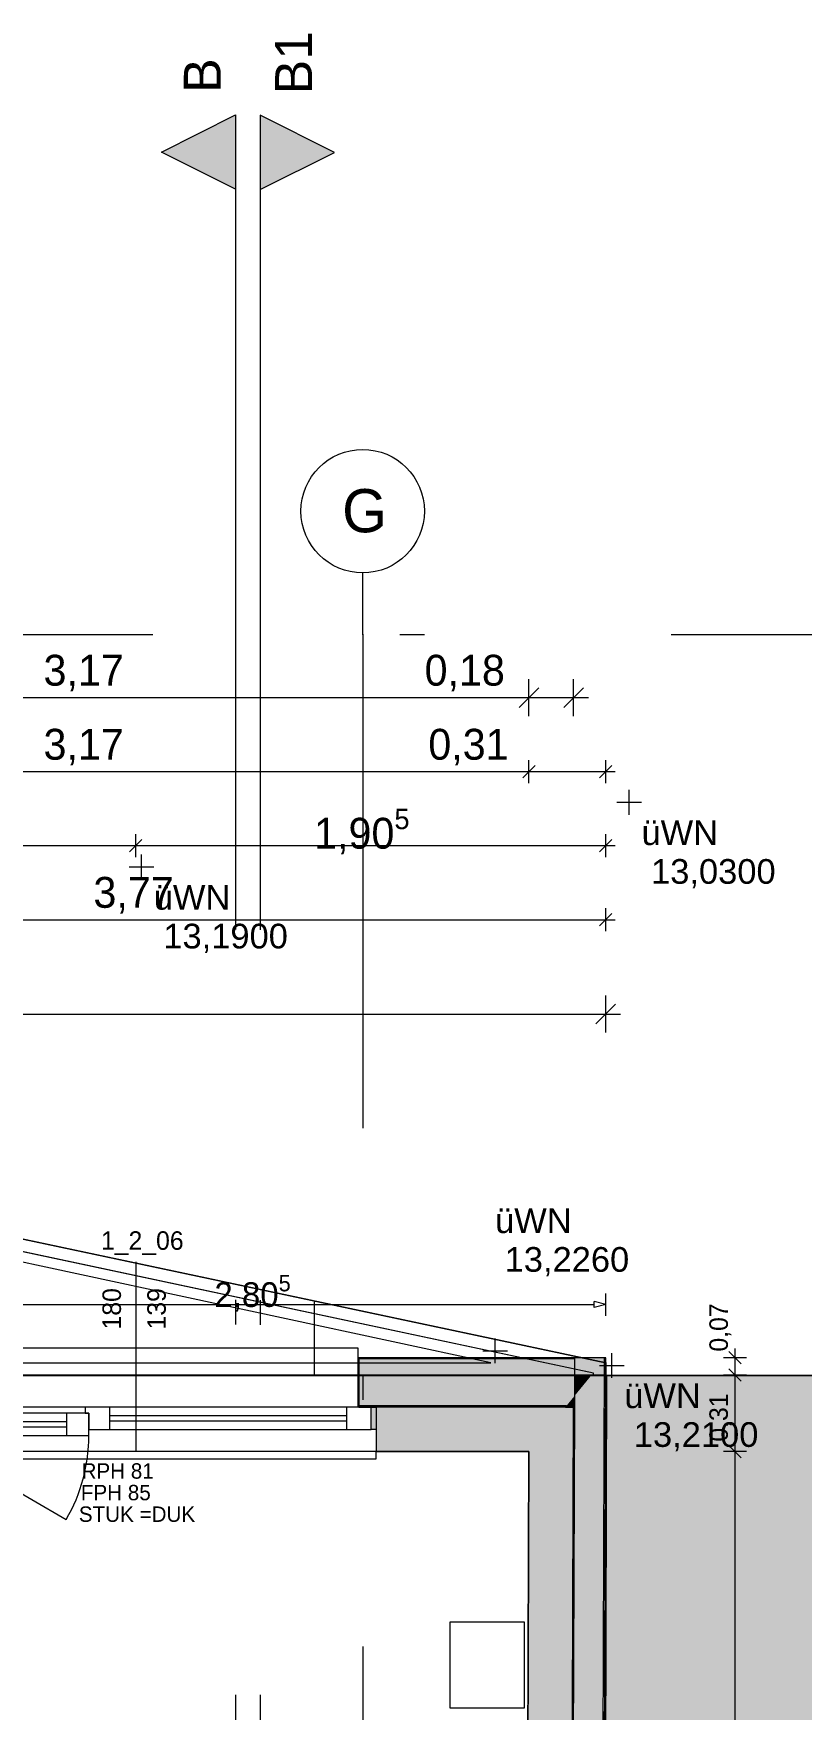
# Model space of a CAD drawing. Header units: metres. Extents: x -4 to 206, y -18 to 45.
# Drawn here: x 16.67 to 19.78, y -1.35 to 5.44 of the extents above; entities that cross this region are included whole.
import ezdxf

# ---------------------------------------------------------------- set-up
doc = ezdxf.new("R2010")
doc.units = ezdxf.units.M
doc.header["$MEASUREMENT"] = 0
for name, pattern in [('Achse', [0.004, 0.002, -0.001, 0, -0.001]), ('Baufluchtlinie', [0.013, 0.008, -0.005]), ('Grenzlinie', [0.008, 0.003, -0.005]), ('Schnittlinie', [0.006, 0.003, -0.0015, 0, -0.0015]), ('Strichlinie eng', [0.002, 0.0015, -0.0005])]:
    doc.linetypes.add(name, pattern=pattern)
for name, color, linetype in [('2._2.Stock PP STG1_4_000 Achsraster', 7, 'Continuous'), ('2._2.Stock PP STG1_4_110 Wand Aussen', 7, 'Continuous'), ('2._2.Stock PP STG1_4_165 Fassadengestaltung Bänder', 7, 'Continuous'), ('2._2.Stock PP STG1_4_210 Decke', 7, 'Continuous'), ('2._2.Stock PP STG1_4_220 Bodenaufbau', 7, 'Continuous'), ('2._2.Stock PP STG1_4_510 Möblierung', 7, 'Continuous'), ('2._2.Stock PP STG1_4_725 Nachbarbebauung', 7, 'Continuous'), ('2._2.Stock PP STG1_4_851 Marker Schnitt', 7, 'Continuous'), ('2._2.Stock PP STG1_4_880 Dokumentation Brandschutzplan', 7, 'Continuous'), ('2._2.Stock PP STG1_4_910 Allgemein Lageplan Höhen', 7, 'Continuous'), ('2._2.Stock PP STG1_4_950 Polierplan Bemaßung', 7, 'Continuous'), ('2._2.Stock PP STG1_4_970 Brandschutz', 7, 'Continuous'), ('2._2.Stock PP STG1_4_Neubau_840 Baulinien', 7, 'Continuous')]:
    doc.layers.add(name, color=color, linetype=linetype)
doc.styles.add('ERSTELLTER_STIL_1', font='arial.ttf')
doc.styles.add('ERSTELLTER_STIL_2', font='')
doc.styles.get('ERSTELLTER_STIL_2').set_extended_font_data('Eurostile')
doc.linetypes.add('Grenze Grundstück', pattern='A,0,[1,415_260415_PP_VA_1_5 2 St1.Shx,S=0.00031746,R=0,X=0,Y=0],-0.04,0', length=0.04)

msp = doc.modelspace()

# ---------------------------------------------------------------- hatches: boundary and pattern name
at = {"layer": '2._2.Stock PP STG1_4_110 Wand Aussen', "linetype": 'Continuous', "lineweight": 13, "true_color": 0xff6400}
for points in [[(18.8602, 0.065), (18.9802, 0.065), (18.9803, 0.07), (18.8603, 0.07)], [(18.8602, 0.065), (17.985, 0.065), (17.985, 0), (18.86, 0)], [(18.86, 0), (17.985, 0), (17.985, -0.125), (18.8255, -0.125), (18.8598, -0.0832)], [(18.9298, -15.0639), (18.9802, 0.0639), (18.8598, -0.0832), (18.8103, -14.9168)], [(18.8598, -0.0832), (18.9279, 0), (18.86, 0)], [(18.86, 0), (18.9279, 0), (18.9802, 0.0639), (18.9802, 0.065), (18.8602, 0.065)], [(18.035, -0.13), (18.035, -0.22), (18.055, -0.22), (18.055, -0.13)], [(18.8546, -0.125), (18.8547, -0.0894), (18.8255, -0.125)], [(18.8596, -0.125), (18.8598, -0.0832), (18.8547, -0.0894), (18.8546, -0.125)]]:
    msp.add_hatch(color=30, dxfattribs=at).paths.add_polyline_path(points)
at = {"layer": '2._2.Stock PP STG1_4_110 Wand Aussen', "linetype": 'Continuous', "lineweight": 0, "true_color": 0x373737}
for points in [[(17.985, -0.13), (18.8214, -0.13), (18.8255, -0.125), (17.985, -0.125)], [(18.8546, -0.13), (18.8055, -14.87), (18.8105, -14.87), (18.8596, -0.13)], [(18.8255, -0.125), (18.8214, -0.13), (18.8546, -0.13), (18.8546, -0.125)], [(18.8546, -0.125), (18.8546, -0.13), (18.8596, -0.13), (18.8596, -0.125)]]:
    msp.add_hatch(color=250, dxfattribs=at).paths.add_polyline_path(points)
at = {"layer": '2._2.Stock PP STG1_4_110 Wand Aussen', "linetype": 'Continuous', "lineweight": 13, "true_color": 0x3f7f02}
for points in [[(18.055, -0.13), (18.055, -0.22), (18.055, -0.31), (18.674, -0.31), (18.6746, -0.13)], [(18.674, -0.31), (18.8214, -0.13), (18.6746, -0.13)], [(18.674, -0.31), (18.854, -0.31), (18.8546, -0.13), (18.8214, -0.13)], [(18.6261, -14.69), (18.8061, -14.69), (18.854, -0.31), (18.674, -0.31)]]:
    msp.add_hatch(color=76, dxfattribs=at).paths.add_polyline_path(points)
at = {"layer": '2._2.Stock PP STG1_4_725 Nachbarbebauung', "linetype": 'Continuous', "lineweight": 0, "true_color": 0x1f1f1f}
msp.add_hatch(color=250, dxfattribs=at).paths.add_polyline_path([(18.9876, -0.0005), (18.958, -11.4452), (23.9775, -11.4875), (23.9775, -0.0046)])
at = {"layer": '2._2.Stock PP STG1_4_851 Marker Schnitt', "linetype": 'Continuous', "lineweight": 0, "true_color": 0x000000}
for points in [[(17.4851, 5.105), (17.1851, 4.955), (17.4851, 4.805)], [(17.5851, 5.1037), (17.5851, 4.8037), (17.8851, 4.9537)]]:
    msp.add_hatch(color=18, dxfattribs=at).paths.add_polyline_path(points)

# ---------------------------------------------------------------- linework, layer by layer
at = {"layer": '2._2.Stock PP STG1_4_000 Achsraster', "color": 5, "linetype": 'Achse', "lineweight": 0, "ltscale": 1000}
for p, q in [((18, 3), (18, 3.25)), ((-1.25, 3), (21, 3)), ((18, 3), (18, -18)), ((-1.5, 0), (21, 0))]:
    msp.add_line(p, q, dxfattribs=at)
at = {"layer": '2._2.Stock PP STG1_4_000 Achsraster', "color": 5, "linetype": 'Continuous', "lineweight": 0, "ltscale": 1000}
msp.add_circle((18, 3.5), 0.25, dxfattribs=at)
at = {"layer": '2._2.Stock PP STG1_4_000 Achsraster', "color": 5, "linetype": 'Achse', "lineweight": 0, "ltscale": 1000}
msp.add_point((18, 3), dxfattribs=at)
msp.add_point((18, 3), dxfattribs=at)
at = {"layer": '2._2.Stock PP STG1_4_110 Wand Aussen', "color": 7, "linetype": 'Continuous', "lineweight": 13, "ltscale": 1000}
for p, q in [((17.08, 0.4591), (17.08, -0.31)), ((16.18, 0.11), (17.98, 0.11)), ((17.98, 0.11), (17.98, 0.07)), ((17.98, 0.07), (17.98, 0.065)), ((17.985, 0.07), (17.98, 0.07)), ((17.98, 0.07), (17.98, 0.065)), ((18.8602, 0.065), (18.8603, 0.07)), ((18.8602, 0.065), (18.8603, 0.07)), ((18.9802, 0.065), (18.9803, 0.07)), ((17.98, 0.065), (17.98, 0)), ((17.98, 0.065), (17.98, 0)), ((18.8602, 0.065), (17.985, 0.065)), ((17.985, 0.065), (17.985, -0.13)), ((18.86, 0), (18.8602, 0.065)), ((18.86, 0), (18.8602, 0.065)), ((18.9298, -15.0639), (18.9802, 0.0639)), ((18.9802, 0.0639), (18.9802, 0.065)), ((17.98, 0), (17.98, -0.125)), ((17.98, 0), (17.98, -0.125)), ((18.8598, -0.0832), (18.86, 0)), ((18.8598, -0.0832), (18.86, 0)), ((16.875, -0.13), (16.225, -0.13)), ((16.925, -0.13), (16.875, -0.13)), ((16.875, -0.13), (16.875, -0.155)), ((16.975, -0.13), (16.925, -0.13)), ((17.935, -0.13), (16.975, -0.13)), ((16.975, -0.22), (16.975, -0.13)), ((18.035, -0.13), (17.935, -0.13)), ((17.935, -0.13), (17.935, -0.22)), ((17.98, -0.125), (17.98, -0.13)), ((17.98, -0.125), (17.98, -0.13)), ((17.985, -0.13), (17.98, -0.13)), ((17.985, -0.13), (17.98, -0.13)), ((17.985, -0.13), (17.98, -0.13)), ((18.8255, -0.125), (17.985, -0.125)), ((17.985, -0.13), (18.055, -0.13)), ((17.985, -0.13), (18.055, -0.13)), ((17.985, -0.13), (18.055, -0.13)), ((18.035, -0.22), (18.035, -0.13)), ((18.8105, -14.87), (18.8596, -0.13)), ((18.8255, -0.125), (18.8546, -0.125)), ((18.8546, -0.125), (18.8596, -0.125)), ((18.8546, -0.125), (18.8596, -0.125)), ((18.8596, -0.125), (18.8598, -0.0832)), ((18.8596, -0.125), (18.8598, -0.0832)), ((18.8596, -0.13), (18.8596, -0.125)), ((16.8, -0.155), (16.3, -0.155)), ((16.8, -0.19), (16.3, -0.19)), ((16.8, -0.155), (16.8, -0.245)), ((16.89, -0.155), (16.8, -0.155)), ((16.875, -0.155), (16.89, -0.155)), ((16.89, -0.155), (16.89, -0.22)), ((16.89, -0.245), (16.89, -0.155)), ((17.935, -0.165), (16.975, -0.165)), ((16.975, -0.185), (17.935, -0.185)), ((16.3, -0.21), (16.8, -0.21)), ((16.3, -0.245), (16.8, -0.245)), ((16.8, -0.245), (16.89, -0.245)), ((16.89, -0.22), (16.925, -0.22)), ((16.925, -0.22), (16.975, -0.22)), ((16.975, -0.22), (17.935, -0.22)), ((17.935, -0.22), (18.035, -0.22)), ((18.055, -0.34), (18.055, -0.31)), ((16.105, -0.34), (18.055, -0.34))]:
    msp.add_line(p, q, dxfattribs=at)
at = {"layer": '2._2.Stock PP STG1_4_110 Wand Aussen', "color": 1, "linetype": 'Baufluchtlinie', "lineweight": 0, "ltscale": 1000}
msp.add_line((18.86, 0), (17.985, 0), dxfattribs=at)
at = {"layer": '2._2.Stock PP STG1_4_110 Wand Aussen', "color": 7, "linetype": 'Continuous', "lineweight": 18, "ltscale": 1000}
for p, q in [((18.6746, -0.13), (18.055, -0.13)), ((18.055, -0.13), (18.055, -0.22)), ((18.055, -0.13), (18.055, -0.22)), ((18.055, -0.13), (18.055, -0.22)), ((18.8214, -0.13), (18.6746, -0.13)), ((18.8214, -0.13), (18.6746, -0.13)), ((18.8214, -0.13), (18.8546, -0.13)), ((18.8214, -0.13), (18.8546, -0.13)), ((18.854, -0.31), (18.8546, -0.13)), ((18.055, -0.22), (18.055, -0.31)), ((18.055, -0.22), (18.055, -0.31)), ((18.8061, -14.69), (18.854, -0.31))]:
    msp.add_line(p, q, dxfattribs=at)
at = {"layer": '2._2.Stock PP STG1_4_110 Wand Aussen', "color": 8, "linetype": 'Strichlinie eng', "lineweight": 0, "ltscale": 1000}
msp.add_line((16.21, -0.245), (16.7989, -0.585), dxfattribs=at)
at = {"layer": '2._2.Stock PP STG1_4_110 Wand Aussen', "color": 7, "linetype": 'Continuous', "lineweight": 13, "ltscale": 1000, "flags": 128}
for points in [[(18.8603, 0.07), (17.985, 0.07)], [(18.9803, 0.07), (18.8603, 0.07)], [(18.9348, -15.07), (18.9853, 0.07)], [(18.9853, 0.07), (18.9803, 0.07)]]:
    msp.add_lwpolyline(points, dxfattribs=at)
msp.add_lwpolyline([(18.035, -0.13), (18.055, -0.13), (18.055, -0.22), (18.035, -0.22)], close=True, dxfattribs=at)
at = {"layer": '2._2.Stock PP STG1_4_110 Wand Aussen', "color": 7, "linetype": 'Continuous', "lineweight": 18, "ltscale": 1000, "flags": 128}
for points in [[(18.055, -0.31), (18.674, -0.31)], [(18.674, -0.31), (18.6549, -6.045)]]:
    msp.add_lwpolyline(points, dxfattribs=at)
at = {"layer": '2._2.Stock PP STG1_4_110 Wand Aussen', "color": 8, "linetype": 'Strichlinie eng', "lineweight": 0, "ltscale": 1000}
msp.add_arc((16.21, -0.245), 0.68, 330, 0, dxfattribs=at)
at = {"layer": '2._2.Stock PP STG1_4_165 Fassadengestaltung Bänder', "color": 7, "linetype": 'Continuous', "lineweight": 13, "ltscale": 1000, "flags": 128}
for points in [[(0, 0), (0, 0.0617), (3.72, 0.85), (5.89, 0.85), (13.09, 0.85), (15.21, 0.85), (18.985, 0.05), (18.985, 0), (18.935, 0), (18.935, 0.0074), (15.21, 0.8), (3.72, 0.8)], [(15.98, 0.6362), (15.98, 0), (18.935, 0), (18.935, 0.0074)], [(16.03, 0.05), (18.5194, 0.05), (16.03, 0.5846)]]:
    msp.add_lwpolyline(points, close=True, dxfattribs=at)
at = {"layer": '2._2.Stock PP STG1_4_165 Fassadengestaltung Bänder', "color": 7, "linetype": 'Continuous', "lineweight": 18, "ltscale": 1000, "flags": 128}
for points in [[(14.17, 0.85), (15.2152, 0.85), (18.985, 0.0511)], [(18.5194, 0.05), (16.03, 0.5846)], [(18.985, 0), (15.98, 0)], [(16.03, 0.05), (18.5194, 0.05)], [(18.985, 0.0511), (18.985, 0)]]:
    msp.add_lwpolyline(points, dxfattribs=at)
at = {"layer": '2._2.Stock PP STG1_4_210 Decke', "color": 7, "linetype": 'Continuous', "lineweight": 13, "ltscale": 1000, "true_color": 0xf4f4f4, "flags": 128}
msp.add_lwpolyline([(3.625, -0.13), (0.1305, -0.13), (0.1845, -14.87), (5.505, -14.87), (5.505, -15.84), (13.475, -15.84), (13.475, -14.87), (18.8055, -14.87), (18.8546, -0.13), (15.325, -0.13), (15.325, -0.53), (12.96, -0.53), (12.96, 0.67), (6.02, 0.67), (6.02, -0.53), (3.625, -0.53)], close=True, dxfattribs=at)
msp.add_lwpolyline([(3.625, -0.13), (0.1305, -0.13), (0.1845, -14.87), (5.505, -14.87), (5.505, -15.84), (13.475, -15.84), (13.475, -14.87), (18.8055, -14.87), (18.8546, -0.13), (15.325, -0.13), (15.325, -0.53), (12.96, -0.53), (12.96, 0.67), (6.02, 0.67), (6.02, -0.53), (3.625, -0.53)], close=True, dxfattribs=at)
msp.add_lwpolyline([(3.625, -0.13), (0.1305, -0.13), (0.1845, -14.87), (5.505, -14.87), (5.505, -15.84), (13.475, -15.84), (13.475, -14.87), (18.8055, -14.87), (18.8546, -0.13), (15.325, -0.13), (15.325, -0.53), (12.96, -0.53), (12.96, 0.67), (6.02, 0.67), (6.02, -0.53), (3.625, -0.53)], close=True, dxfattribs=at)
at = {"layer": '2._2.Stock PP STG1_4_220 Bodenaufbau', "color": 7, "linetype": 'Continuous', "lineweight": 13, "ltscale": 1000, "true_color": 0xf4f4f4, "flags": 128}
msp.add_lwpolyline([(3.445, -0.31), (0.3111, -0.31), (0.3639, -14.69), (5.685, -14.69), (5.685, -15.66), (13.295, -15.66), (13.295, -14.69), (18.6261, -14.69), (18.674, -0.31), (15.505, -0.31), (15.505, -0.71), (12.78, -0.71), (12.78, 0.49), (6.2, 0.49), (6.2, -0.71), (3.445, -0.71)], close=True, dxfattribs=at)
at = {"layer": '2._2.Stock PP STG1_4_510 Möblierung', "color": 8, "linetype": 'Continuous', "lineweight": 13, "ltscale": 1000, "true_color": 0x7e7f7f}
for p, q in [((18.355, -1.35), (18.355, -1)), ((18.355, -1), (18.655, -1)), ((18.655, -1), (18.655, -1.35)), ((18.655, -1.35), (18.355, -1.35))]:
    msp.add_line(p, q, dxfattribs=at)
at = {"layer": '2._2.Stock PP STG1_4_725 Nachbarbebauung', "color": 8, "linetype": 'Continuous', "lineweight": 13, "ltscale": 1000, "flags": 128}
msp.add_lwpolyline([(23.9775, -0.0046), (18.9876, -0.0005), (18.958, -11.4452), (23.9775, -11.4875)], dxfattribs=at)
at = {"layer": '2._2.Stock PP STG1_4_851 Marker Schnitt', "color": 7, "linetype": 'Schnittlinie', "lineweight": 13, "ltscale": 1000}
for p, q in [((17.4851, 4.805), (17.4851, -18)), ((17.5851, 4.8037), (17.5851, -18))]:
    msp.add_line(p, q, dxfattribs=at)
at = {"layer": '2._2.Stock PP STG1_4_851 Marker Schnitt', "color": 7, "linetype": 'Continuous', "lineweight": 13, "ltscale": 1000, "flags": 128}
for points in [[(17.4851, 5.105), (17.4851, 4.805), (17.1851, 4.955)], [(17.5851, 5.1037), (17.5851, 4.8037), (17.8851, 4.9537)]]:
    msp.add_lwpolyline(points, close=True, dxfattribs=at)
at = {"layer": '2._2.Stock PP STG1_4_880 Dokumentation Brandschutzplan', "color": 8, "linetype": 'Grenzlinie', "lineweight": 13, "ltscale": 1000}
msp.add_line((17.8053, 0), (17.8053, 0.3), dxfattribs=at)
at = {"layer": '2._2.Stock PP STG1_4_910 Allgemein Lageplan Höhen', "color": 7, "linetype": 'Continuous', "lineweight": 13, "ltscale": 1000}
for p, q in [((19.0299, 2.3203), (19.1299, 2.3203)), ((19.0799, 2.2703), (19.0799, 2.3703)), ((17.1032, 2.0084), (17.1032, 2.1084)), ((17.0532, 2.0584), (17.1532, 2.0584)), ((18.5365, 0.0484), (18.5365, 0.1484)), ((18.4865, 0.0984), (18.5865, 0.0984)), ((19.0101, -0.0111), (19.0101, 0.0889)), ((18.9601, 0.0389), (19.0601, 0.0389))]:
    msp.add_line(p, q, dxfattribs=at)
at = {"layer": '2._2.Stock PP STG1_4_950 Polierplan Bemaßung', "color": 76, "linetype": 'Continuous', "lineweight": 13, "ltscale": 1000, "true_color": 0x3f7f02}
for p, q in [((18.714, 2.7848), (18.634, 2.7048)), ((18.674, 2.6698), (18.674, 2.8198)), ((18.8146, 2.7048), (18.8946, 2.7848)), ((18.8546, 2.6698), (18.8546, 2.8198)), ((15.505, 2.7448), (18.674, 2.7448)), ((18.674, 2.7448), (18.8546, 2.7448)), ((18.8546, 2.7448), (18.9146, 2.7448))]:
    msp.add_line(p, q, dxfattribs=at)
at = {"layer": '2._2.Stock PP STG1_4_950 Polierplan Bemaßung', "color": 6, "linetype": 'Continuous', "lineweight": 13, "ltscale": 1000, "true_color": 0xfb02fe}
for p, q in [((15.505, 2.4448), (18.674, 2.4448)), ((18.699, 2.4698), (18.649, 2.4198)), ((18.674, 2.3979), (18.674, 2.4916)), ((18.674, 2.4448), (18.9853, 2.4448)), ((18.9603, 2.4198), (19.0103, 2.4698)), ((18.9853, 2.3979), (18.9853, 2.4916)), ((18.9853, 2.4448), (19.0228, 2.4448)), ((17.08, 2.0979), (17.08, 2.1916)), ((18.9853, 2.0979), (18.9853, 2.1916)), ((14.685, 2.1448), (17.08, 2.1448)), ((17.105, 2.1698), (17.055, 2.1198)), ((17.08, 2.1448), (18.9853, 2.1448)), ((18.9603, 2.1198), (19.0103, 2.1698)), ((18.9853, 2.1448), (19.0228, 2.1448)), ((15.2152, 1.8448), (18.9853, 1.8448)), ((18.9603, 1.8198), (19.0103, 1.8698)), ((18.9853, 1.7979), (18.9853, 1.8916)), ((18.9853, 1.8448), (19.0228, 1.8448))]:
    msp.add_line(p, q, dxfattribs=at)
at = {"layer": '2._2.Stock PP STG1_4_950 Polierplan Bemaßung', "color": 1, "linetype": 'Continuous', "lineweight": 13, "ltscale": 1000, "true_color": 0xfb0106}
for p, q in [((18.945, 1.4227), (19.025, 1.5027)), ((18.985, 1.3877), (18.985, 1.5377)), ((0, 1.4627), (18.985, 1.4627)), ((18.985, 1.4627), (19.045, 1.4627))]:
    msp.add_line(p, q, dxfattribs=at)
at = {"layer": '2._2.Stock PP STG1_4_950 Polierplan Bemaßung', "color": 7, "linetype": 'Continuous', "lineweight": 13, "ltscale": 1000}
for p, q in [((19.5559, 0.07), (19.4621, 0.07)), ((19.534, 0.045), (19.484, 0.095)), ((19.509, 0.07), (19.509, 0.1075)), ((19.509, 0), (19.509, 0.07)), ((19.484, 0.025), (19.534, -0.025)), ((19.5559, 0), (19.4621, 0)), ((19.509, -0.31), (19.509, 0)), ((19.5559, -0.31), (19.4621, -0.31)), ((19.484, -0.285), (19.534, -0.335)), ((19.509, -14.69), (19.509, -0.31))]:
    msp.add_line(p, q, dxfattribs=at)
at = {"layer": '2._2.Stock PP STG1_4_970 Brandschutz', "color": 16, "linetype": 'Continuous', "lineweight": 13, "ltscale": 1000, "true_color": 0x7e0000}
for p, q in [((16.2267, 0.2857), (18.9386, 0.2857)), ((18.9386, 0.2732), (18.9386, 0.2982)), ((18.9853, 0.2857), (18.9386, 0.2982)), ((18.9853, 0.2857), (18.9386, 0.2732)), ((18.9853, 0.2404), (18.9853, 0.331))]:
    msp.add_line(p, q, dxfattribs=at)
at = {"layer": '2._2.Stock PP STG1_4_Neubau_840 Baulinien', "color": 1, "linetype": 'Continuous', "lineweight": 25, "ltscale": 1000, "true_color": 0xfb0106, "flags": 128}
msp.add_lwpolyline([(-3.7725, 0.0214), (0, 0), (18.985, 0), (23.9775, -0.0042)], dxfattribs=at)
at = {"layer": '2._2.Stock PP STG1_4_Neubau_840 Baulinien', "color": 76, "linetype": 'Grenze Grundstück', "lineweight": 13, "ltscale": 1000, "true_color": 0x3f7f02, "flags": 128}
msp.add_lwpolyline([(0.0591, -18), (0.0564, -12.2031), (0, -0.0002), (18.985, -0.0012), (18.958, -11.4452), (18.914, -18)], dxfattribs=at)

# ---------------------------------------------------------------- texts
at = {"layer": '2._2.Stock PP STG1_4_000 Achsraster', "color": 5, "linetype": 'Continuous', "lineweight": 0, "insert": (17.9168, 3.5893), "char_height": 0.175, "attachment_point": 1, "style": 'ERSTELLTER_STIL_2'}
msp.add_mtext('\\A1;{\\pql;\\pt0;\\fEurostile|b0|i0|c0|p0;\\W1.000000;G}', dxfattribs=at)
at = {"layer": '2._2.Stock PP STG1_4_110 Wand Aussen', "color": 7, "linetype": 'Continuous', "lineweight": 13, "attachment_point": 9, "style": 'ERSTELLTER_STIL_2'}
for s, insert, char_height in [('\\A1;{\\pqr;\\pt0;\\fEurostile|b0|i0|c0|p0;\\W1.000000;1_2_06}', (17.2742, 0.4857), 0.075), ('\\A1;{\\pqr;\\pt0;\\fEurostile|b0|i0|c0|p0;\\W1.000000;RPH 81}', (17.1533, -0.4208), 0.0625), ('\\A1;{\\pqr;\\pt0;\\fEurostile|b0|i0|c0|p0;\\W1.000000;FPH 85}', (17.1411, -0.5083), 0.0625), ('\\A1;{\\pqr;\\pt0;\\fEurostile|b0|i0|c0|p0;\\W1.000000;STUK =DUK}', (17.321, -0.5958), 0.0625)]:
    msp.add_mtext(s, dxfattribs=dict(at, insert=insert, char_height=char_height))
at = {"layer": '2._2.Stock PP STG1_4_110 Wand Aussen', "color": 7, "linetype": 'Continuous', "lineweight": 13, "char_height": 0.075, "attachment_point": 9, "rotation": 90, "style": 'ERSTELLTER_STIL_2'}
for s, insert in [('\\A1;{\\pqr;\\pt0;\\fEurostile|b0|i0|c0|p0;\\W1.000000;180}', (17.0214, 0.352)), ('\\A1;{\\pqr;\\pt0;\\fEurostile|b0|i0|c0|p0;\\W1.000000;139}', (17.203, 0.352))]:
    msp.add_mtext(s, dxfattribs=dict(at, insert=insert))
at = {"layer": '2._2.Stock PP STG1_4_851 Marker Schnitt', "color": 7, "linetype": 'Continuous', "lineweight": 13, "char_height": 0.15, "rotation": 90, "style": 'ERSTELLTER_STIL_1'}
for s, insert, attachment_point in [('\\A1;{\\pqr;\\pt0;\\fArial|b0|i0|c0|p0;\\W1.000000;B1}', (17.7951, 5.4453), 9), ('\\A1;{\\pql;\\pt0;\\fArial|b0|i0|c0|p0;\\W1.000000;B}', (17.4251, 5.195), 7)]:
    msp.add_mtext(s, dxfattribs=dict(at, insert=insert, attachment_point=attachment_point))
at = {"layer": '2._2.Stock PP STG1_4_910 Allgemein Lageplan Höhen', "color": 7, "linetype": 'Continuous', "lineweight": 13, "char_height": 0.1, "attachment_point": 1, "style": 'ERSTELLTER_STIL_1'}
for s, insert in [('\\A1;{\\pql;\\fArial|b0|i0|c0|p0;\\W1.000000;üWN}', (19.1299, 2.2474)), ('\\A1;{\\pql;\\fArial|b0|i0|c0|p0;\\W1.000000; 13,0300}', (19.1299, 2.0903)), ('\\A1;{\\pql;\\fArial|b0|i0|c0|p0;\\W1.000000;üWN}', (17.1532, 1.9855)), ('\\A1;{\\pql;\\fArial|b0|i0|c0|p0;\\W1.000000; 13,1900}', (17.1532, 1.8284)), ('\\A1;{\\pql;\\fArial|b0|i0|c0|p0;\\W1.000000;üWN}', (18.5365, 0.6755)), ('\\A1;{\\pql;\\fArial|b0|i0|c0|p0;\\W1.000000; 13,2260}', (18.5365, 0.5184)), ('\\A1;{\\pql;\\fArial|b0|i0|c0|p0;\\W1.000000;üWN}', (19.0601, -0.0339)), ('\\A1;{\\pql;\\fArial|b0|i0|c0|p0;\\W1.000000; 13,2100}', (19.0601, -0.1911))]:
    msp.add_mtext(s, dxfattribs=dict(at, insert=insert))
at = {"layer": '2._2.Stock PP STG1_4_950 Polierplan Bemaßung', "color": 76, "linetype": 'Continuous', "lineweight": 13, "true_color": 0x3f7f02, "char_height": 0.125, "width": 0.382966, "attachment_point": 7, "style": 'ERSTELLTER_STIL_2'}
for s, insert in [('\\A1;{\\pql;\\fEurostile|b0|i0|c0|p0;\\W1.000000;3,17}', (16.7065, 2.7698)), ('\\A1;{\\pql;\\fEurostile|b0|i0|c0|p0;\\W1.000000;0,18}', (18.251, 2.7698))]:
    msp.add_mtext(s, dxfattribs=dict(at, insert=insert))
at = {"layer": '2._2.Stock PP STG1_4_950 Polierplan Bemaßung', "color": 6, "linetype": 'Continuous', "lineweight": 13, "true_color": 0xfb02fe, "char_height": 0.125, "width": 0.382966, "attachment_point": 7, "style": 'ERSTELLTER_STIL_2'}
for s, insert in [('\\A1;{\\pql;\\fEurostile|b0|i0|c0|p0;\\W1.000000;3,17}', (16.7065, 2.4698)), ('\\A1;{\\pql;\\fEurostile|b0|i0|c0|p0;\\W1.000000;0,31}', (18.266, 2.4698)), ('\\A1;{\\pql;\\fEurostile|b0|i0|c0|p0;\\W1.000000;3,77}', (16.9088, 1.8698))]:
    msp.add_mtext(s, dxfattribs=dict(at, insert=insert))
at = {"layer": '2._2.Stock PP STG1_4_950 Polierplan Bemaßung', "color": 6, "linetype": 'Continuous', "lineweight": 13, "true_color": 0xfb02fe, "insert": (17.8032, 2.0961), "char_height": 0.125, "attachment_point": 7, "style": 'ERSTELLTER_STIL_2'}
msp.add_mtext('\\A1;{\\pql;\\fEurostile|b0|i0|c0|p0;\\W1.000000;1,90\\fEurostile|b0|i0|c0|p0;\\W1.000000;\\A1{\\H.66x;\\S5^  ;}}', dxfattribs=at)
at = {"layer": '2._2.Stock PP STG1_4_950 Polierplan Bemaßung', "color": 7, "linetype": 'Continuous', "lineweight": 13, "char_height": 0.075, "width": 0.22978, "attachment_point": 7, "rotation": 90, "style": 'ERSTELLTER_STIL_2'}
for s, insert in [('\\A1;{\\pql;\\fEurostile|b0|i0|c0|p0;\\W1.000000;0,07}', (19.494, 0.095)), ('\\A1;{\\pql;\\fEurostile|b0|i0|c0|p0;\\W1.000000;0,31}', (19.494, -0.2699))]:
    msp.add_mtext(s, dxfattribs=dict(at, insert=insert))
at = {"layer": '2._2.Stock PP STG1_4_970 Brandschutz', "color": 16, "linetype": 'Continuous', "lineweight": 13, "true_color": 0x7e0000, "insert": (17.3991, 0.2467), "char_height": 0.1, "attachment_point": 7, "style": 'ERSTELLTER_STIL_2'}
msp.add_mtext('\\A1;{\\pql;\\fEurostile|b0|i0|c0|p0;\\W1.000000;2,80\\fEurostile|b0|i0|c0|p0;\\W1.000000;\\A1{\\H.66x;\\S5^  ;}}', dxfattribs=at)

doc.saveas('drawing.dxf')
